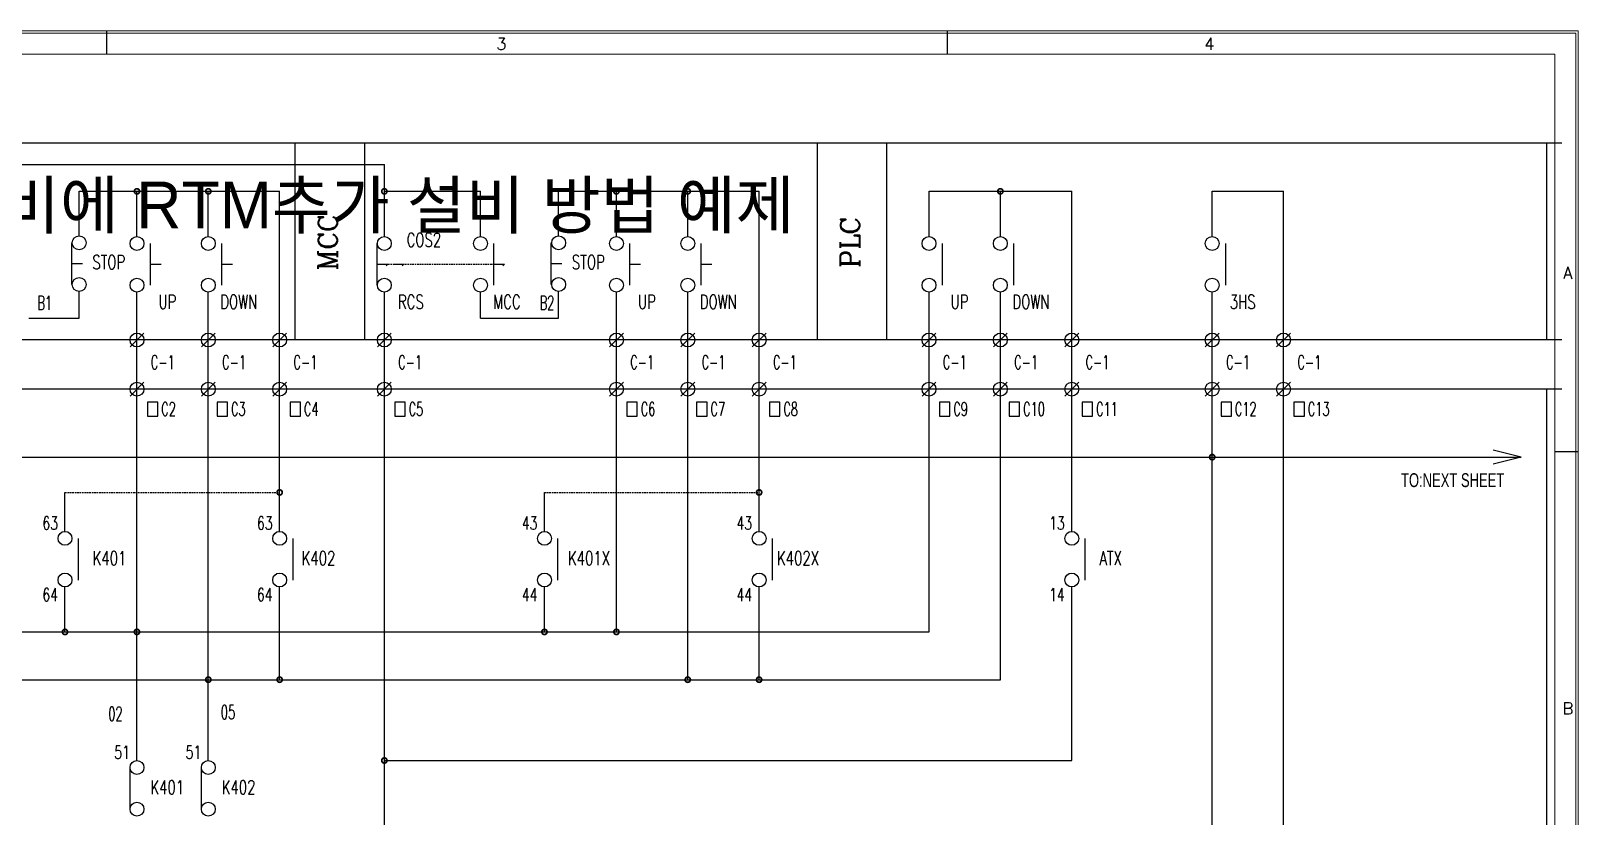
# Model space of a CAD drawing. Header units: millimetres. Extents: x 107 to 2900, y 85 to 3996.
# Drawn here: x 1320.2 to 1797.3, y 442.3 to 684.3 of the extents above; entities that cross this region are included whole.
import ezdxf
from ezdxf.enums import TextEntityAlignment as Align
from ezdxf.lldxf.tags import DXFTag

# ---------------------------------------------------------------- set-up
doc = ezdxf.new("R2010")
doc.units = ezdxf.units.MM
doc.linetypes.add('DASHED', pattern=[0.75, 0.5, -0.25])
for name, color, linetype in [('20', 2, 'Continuous'), ('30', 3, 'Continuous'), ('70', 7, 'Continuous'), ('ASHADE', 7, 'Continuous')]:
    doc.layers.add(name, color=color, linetype=linetype)
doc.styles.add('COMPLEX', font='COMPLEX.shx')
doc.styles.add('ghs', font='NGULIM.TTF')
doc.styles.add('SIMPLEX', font='SIMPLEX')
tags = doc.linetypes.add('CENTER', pattern=[2, 1.25, -0.25, 0.25, -0.25]).pattern_tags.tags
tags[10:11] = [DXFTag(74, 4), DXFTag(75, 0), DXFTag(340, '0'), DXFTag(46, 1.0), DXFTag(50, 0.0), DXFTag(44, 0.0), DXFTag(45, 0.0)]
tags[8:9] = [DXFTag(74, 4), DXFTag(75, 0), DXFTag(340, '0'), DXFTag(46, 1.0), DXFTag(50, 0.0), DXFTag(44, 0.0), DXFTag(45, 0.0)]
tags[6:7] = [DXFTag(74, 4), DXFTag(75, 0), DXFTag(340, '0'), DXFTag(46, 1.0), DXFTag(50, 0.0), DXFTag(44, 0.0), DXFTag(45, 0.0)]
tags[4:5] = [DXFTag(74, 4), DXFTag(75, 0), DXFTag(340, '0'), DXFTag(46, 1.0), DXFTag(50, 0.0), DXFTag(44, 0.0), DXFTag(45, 0.0)]
tags = doc.linetypes.add('HIDDEN', pattern=[0.375, 0.25, -0.125]).pattern_tags.tags
tags[6:7] = [DXFTag(74, 4), DXFTag(75, 0), DXFTag(340, '0'), DXFTag(46, 1.0), DXFTag(50, 0.0), DXFTag(44, 0.0), DXFTag(45, 0.0)]
tags[4:5] = [DXFTag(74, 4), DXFTag(75, 0), DXFTag(340, '0'), DXFTag(46, 1.0), DXFTag(50, 0.0), DXFTag(44, 0.0), DXFTag(45, 0.0)]

msp = doc.modelspace()

# ---------------------------------------------------------------- linework, layer by layer
at = {"color": 7, "linetype": 'CENTER'}
for p, q in [((1151.298, 649.751), (1792.241, 649.751)), ((1401.648, 649.751), (1401.648, 589.05)), ((1423.048, 649.751), (1423.048, 589.05)), ((1562.668, 649.751), (1562.668, 589.05)), ((1584.068, 649.751), (1584.068, 589.05)), ((1787.489, 649.902), (1787.489, 589.201)), ((1792.241, 589.05), (1151.298, 589.05)), ((1792.241, 573.9), (1151.298, 573.9)), ((1787.489, 574.051), (1787.489, 257.163))]:
    msp.add_line(p, q, dxfattribs=at)
at = {"linetype": 'Continuous'}
for p, q in [((1240.689, 643.149), (1429.205, 643.149)), ((1335.11, 634.859), (1396.923, 634.859)), ((1335.11, 621.141), (1335.11, 634.859)), ((1352.923, 620.942), (1352.923, 634.859)), ((1374.923, 620.942), (1374.923, 634.859)), ((1396.923, 589.05), (1396.923, 634.859)), ((1482.944, 634.859), (1544.757, 634.859)), ((1482.944, 621.141), (1482.944, 634.859)), ((1500.757, 620.942), (1500.757, 634.859)), ((1522.757, 620.942), (1522.757, 634.859)), ((1544.757, 589.05), (1544.757, 634.859)), ((1597.15, 634.859), (1641.15, 634.859)), ((1597.15, 620.942), (1597.15, 634.859)), ((1619.15, 620.942), (1619.15, 634.859)), ((1641.15, 589.05), (1641.15, 634.859)), ((1684.453, 620.942), (1684.453, 634.859)), ((1684.453, 634.859), (1706.453, 634.859)), ((1706.453, 589.05), (1706.453, 634.859)), ((1332.853, 612.581), (1336.122, 612.581)), ((1357.086, 612.382), (1360.355, 612.382)), ((1379.086, 612.382), (1382.355, 612.382)), ((1463.002, 612.382), (1466.271, 612.382)), ((1480.687, 612.581), (1483.956, 612.581)), ((1504.92, 612.382), (1508.189, 612.382)), ((1526.92, 612.382), (1530.189, 612.382)), ((1335.11, 595.809), (1335.11, 604.021)), ((1352.923, 589.05), (1352.923, 603.822)), ((1374.923, 589.05), (1374.923, 603.822)), ((1482.944, 595.809), (1482.944, 604.021)), ((1500.757, 589.05), (1500.757, 603.822)), ((1522.757, 589.05), (1522.757, 603.822)), ((1597.15, 589.05), (1597.15, 603.822)), ((1619.15, 589.05), (1619.15, 603.822)), ((1684.453, 589.05), (1684.453, 603.822)), ((1319.565, 595.809), (1335.11, 595.809)), ((1458.839, 595.809), (1482.944, 595.809)), ((1352.923, 459.549), (1352.923, 587.609)), ((1374.923, 459.456), (1374.923, 573.9)), ((1396.923, 542.064), (1396.923, 573.9)), ((1500.757, 499.08), (1500.757, 573.9)), ((1522.757, 484.352), (1522.757, 573.9)), ((1544.757, 542.064), (1544.757, 573.9)), ((1597.15, 499.08), (1597.15, 573.9)), ((1619.15, 484.352), (1619.15, 573.9)), ((1641.15, 542.064), (1641.15, 573.9)), ((1684.453, 552.944), (1684.453, 573.9)), ((1706.453, 542.064), (1706.453, 573.9))]:
    msp.add_line(p, q, dxfattribs=at)
at = {"color": 0, "linetype": 'Continuous'}
for p, q in [((1429.205, 620.942), (1429.205, 643.149)), ((1429.205, 634.859), (1458.839, 634.859)), ((1458.839, 620.942), (1458.839, 634.859)), ((1427.037, 612.382), (1430.306, 612.382)), ((1431.967, 612.382), (1435.236, 612.382)), ((1429.205, 589.05), (1429.205, 603.822)), ((1458.839, 595.809), (1458.839, 603.822)), ((1429.205, 552.944), (1429.205, 573.9)), ((1429.205, 353.989), (1429.205, 552.944)), ((1684.453, 366.466), (1684.453, 552.944)), ((1330.739, 530.047), (1330.739, 542.064)), ((1396.923, 530.047), (1396.923, 542.064)), ((1478.573, 530.047), (1478.573, 542.064)), ((1544.757, 530.047), (1544.757, 542.064)), ((1641.15, 530.047), (1641.15, 542.064)), ((1706.453, 530.047), (1706.453, 542.064)), ((1706.453, 316.138), (1706.453, 530.047)), ((1330.739, 499.08), (1330.739, 512.927)), ((1396.923, 484.352), (1396.923, 512.927)), ((1478.573, 499.08), (1478.573, 512.927)), ((1544.757, 484.352), (1544.757, 512.927)), ((1641.15, 459.456), (1641.15, 512.927)), ((1247.19, 499.08), (1597.15, 499.08)), ((1258.53, 484.352), (1619.15, 484.352)), ((1429.205, 459.456), (1641.15, 459.456))]:
    msp.add_line(p, q, dxfattribs=at)
for p, q in [((1332.853, 606.161), (1332.853, 619.001)), ((1357.086, 605.962), (1357.086, 618.802)), ((1379.086, 605.962), (1379.086, 618.802)), ((1480.687, 606.161), (1480.687, 619.001)), ((1504.92, 605.962), (1504.92, 618.802)), ((1526.92, 605.962), (1526.92, 618.802)), ((1601.312, 605.962), (1601.312, 618.802)), ((1623.312, 605.962), (1623.312, 618.802)), ((1688.616, 605.962), (1688.616, 618.802))]:
    msp.add_line(p, q)
at = {"color": 0}
for p, q in [((1427.037, 605.962), (1427.037, 618.802)), ((1463.002, 605.962), (1463.002, 618.802)), ((1430.306, 612.382), (1429.754, 611.945)), ((1435.236, 612.382), (1434.684, 611.945)), ((1466.271, 612.382), (1465.719, 611.945)), ((1334.902, 515.067), (1334.902, 527.907)), ((1401.086, 515.067), (1401.086, 527.907)), ((1482.736, 515.067), (1482.736, 527.907)), ((1548.92, 515.067), (1548.92, 527.907)), ((1645.312, 515.067), (1645.312, 527.907)), ((1350.705, 457.316), (1350.705, 444.476)), ((1372.705, 457.316), (1372.705, 444.476))]:
    msp.add_line(p, q, dxfattribs=at)
at = {"color": 0, "linetype": 'DASHED'}
for p, q in [((1430.306, 612.382), (1463.002, 612.382)), ((1330.739, 542.064), (1396.923, 542.064)), ((1478.573, 542.064), (1544.757, 542.064))]:
    msp.add_line(p, q, dxfattribs=at)
at = {"color": 6, "linetype": 'Continuous'}
for p, q in [((1350.783, 586.91), (1355.063, 591.19)), ((1372.783, 586.91), (1377.063, 591.19)), ((1394.783, 586.91), (1399.063, 591.19)), ((1427.065, 586.91), (1431.345, 591.19)), ((1498.617, 586.91), (1502.897, 591.19)), ((1520.617, 586.91), (1524.897, 591.19)), ((1542.617, 586.91), (1546.897, 591.19)), ((1595.01, 586.91), (1599.29, 591.19)), ((1617.01, 586.91), (1621.29, 591.19)), ((1639.01, 586.91), (1643.29, 591.19)), ((1682.313, 586.91), (1686.593, 591.19)), ((1704.313, 586.91), (1708.593, 591.19)), ((1350.783, 571.76), (1355.063, 576.04)), ((1372.783, 571.76), (1377.063, 576.04)), ((1394.783, 571.76), (1399.063, 576.04)), ((1427.065, 571.76), (1431.345, 576.04)), ((1498.617, 571.76), (1502.897, 576.04)), ((1520.617, 571.76), (1524.897, 576.04)), ((1542.617, 571.76), (1546.897, 576.04)), ((1595.01, 571.76), (1599.29, 576.04)), ((1617.01, 571.76), (1621.29, 576.04)), ((1639.01, 571.76), (1643.29, 576.04)), ((1682.313, 571.76), (1686.593, 576.04)), ((1704.313, 571.76), (1708.593, 576.04))]:
    msp.add_line(p, q, dxfattribs=at)
at = {"color": 6, "linetype": 'HIDDEN'}
for p, q in [((1352.923, 573.9), (1352.923, 589.05)), ((1374.923, 573.9), (1374.923, 589.05)), ((1396.923, 573.9), (1396.923, 589.05)), ((1429.205, 573.9), (1429.205, 589.05)), ((1500.757, 573.9), (1500.757, 589.05)), ((1522.757, 573.9), (1522.757, 589.05)), ((1544.757, 573.9), (1544.757, 589.05)), ((1597.15, 573.9), (1597.15, 589.05)), ((1619.15, 573.9), (1619.15, 589.05)), ((1641.15, 573.9), (1641.15, 589.05)), ((1684.453, 573.9), (1684.453, 589.05)), ((1706.453, 573.9), (1706.453, 589.05))]:
    msp.add_line(p, q, dxfattribs=at)
at = {"color": 2, "linetype": 'Continuous'}
for p, q in [((1356.14, 569.867), (1356.14, 565.587)), ((1359.35, 569.867), (1356.14, 569.867)), ((1359.35, 565.587), (1359.35, 569.867)), ((1380.859, 569.867), (1377.649, 569.867)), ((1377.649, 569.867), (1377.649, 565.587)), ((1380.859, 565.587), (1380.859, 569.867)), ((1400.14, 569.867), (1400.14, 565.587)), ((1403.35, 569.867), (1400.14, 569.867)), ((1403.35, 565.587), (1403.35, 569.867)), ((1435.632, 569.867), (1432.422, 569.867)), ((1432.422, 569.867), (1432.422, 565.587)), ((1435.632, 565.587), (1435.632, 569.867)), ((1503.974, 569.867), (1503.974, 565.587)), ((1507.184, 569.867), (1503.974, 569.867)), ((1507.184, 565.587), (1507.184, 569.867)), ((1528.694, 569.867), (1525.484, 569.867)), ((1525.484, 569.867), (1525.484, 565.587)), ((1528.694, 565.587), (1528.694, 569.867)), ((1547.974, 569.867), (1547.974, 565.587)), ((1551.184, 569.867), (1547.974, 569.867)), ((1551.184, 565.587), (1551.184, 569.867)), ((1600.367, 569.867), (1600.367, 565.587)), ((1603.577, 569.867), (1600.367, 569.867)), ((1603.577, 565.587), (1603.577, 569.867)), ((1625.086, 569.867), (1621.876, 569.867)), ((1621.876, 569.867), (1621.876, 565.587)), ((1625.086, 565.587), (1625.086, 569.867)), ((1644.367, 569.867), (1644.367, 565.587)), ((1647.577, 569.867), (1644.367, 569.867)), ((1647.577, 565.587), (1647.577, 569.867)), ((1690.39, 569.867), (1687.18, 569.867)), ((1687.18, 569.867), (1687.18, 565.587)), ((1690.39, 565.587), (1690.39, 569.867)), ((1709.671, 569.867), (1709.671, 565.587)), ((1712.881, 569.867), (1709.671, 569.867)), ((1712.881, 565.587), (1712.881, 569.867)), ((1356.14, 565.587), (1359.35, 565.587)), ((1377.649, 565.587), (1380.859, 565.587)), ((1400.14, 565.587), (1403.35, 565.587)), ((1432.422, 565.587), (1435.632, 565.587)), ((1503.974, 565.587), (1507.184, 565.587)), ((1525.484, 565.587), (1528.694, 565.587)), ((1547.974, 565.587), (1551.184, 565.587)), ((1600.367, 565.587), (1603.577, 565.587)), ((1621.876, 565.587), (1625.086, 565.587)), ((1644.367, 565.587), (1647.577, 565.587)), ((1687.18, 565.587), (1690.39, 565.587)), ((1709.671, 565.587), (1712.881, 565.587))]:
    msp.add_line(p, q, dxfattribs=at)
at = {"color": 3}
for q in [(1771.138, 555.108), (1771.138, 550.78)]:
    msp.add_line((1779.678, 552.944), q, dxfattribs=at)
at = {"color": 7, "linetype": 'Continuous'}
msp.add_line((1194.507, 552.944), (1779.678, 552.944), dxfattribs=at)
at = {"linetype": 'Continuous', "const_width": 0.535}
for points in [[(1352.12, 634.859, 1), (1353.725, 634.859, 1)], [(1374.12, 634.859, 1), (1375.725, 634.859, 1)], [(1428.402, 634.859, 1), (1430.007, 634.859, 1)], [(1499.955, 634.859, 1), (1501.56, 634.859, 1)], [(1521.955, 634.859, 1), (1523.56, 634.859, 1)], [(1618.347, 634.859, 1), (1619.952, 634.859, 1)]]:
    msp.add_lwpolyline(points, format="xyb", close=True, dxfattribs=at)
at = {"color": 0, "linetype": 'Continuous', "const_width": 0.535}
for points in [[(1683.651, 552.944, 1), (1685.256, 552.944, 1)], [(1396.12, 542.064, 1), (1397.725, 542.064, 1)], [(1543.955, 542.064, 1), (1545.56, 542.064, 1)], [(1329.936, 499.08, 1), (1331.541, 499.08, 1)], [(1352.12, 499.08, 1), (1353.725, 499.08, 1)], [(1477.77, 499.08, 1), (1479.375, 499.08, 1)], [(1499.955, 499.08, 1), (1501.56, 499.08, 1)], [(1374.12, 484.352, 1), (1375.725, 484.352, 1)], [(1396.12, 484.352, 1), (1397.725, 484.352, 1)], [(1521.955, 484.352, 1), (1523.56, 484.352, 1)], [(1543.955, 484.352, 1), (1545.56, 484.352, 1)], [(1428.402, 459.456, 1), (1430.007, 459.456, 1)]]:
    msp.add_lwpolyline(points, format="xyb", close=True, dxfattribs=at)
for centre in [(1335.11, 619.001), (1352.923, 618.802), (1374.923, 618.802), (1482.944, 619.001), (1500.757, 618.802), (1522.757, 618.802), (1597.15, 618.802), (1619.15, 618.802), (1684.453, 618.802), (1335.11, 606.161), (1352.923, 605.962), (1374.923, 605.962), (1482.944, 606.161), (1500.757, 605.962), (1522.757, 605.962), (1597.15, 605.962), (1619.15, 605.962), (1684.453, 605.962)]:
    msp.add_circle(centre, 2.14)
at = {"color": 0}
for centre in [(1429.205, 618.802), (1458.839, 618.802), (1429.205, 605.962), (1458.839, 605.962), (1330.739, 527.907), (1396.923, 527.907), (1478.573, 527.907), (1544.757, 527.907), (1641.15, 527.907), (1330.739, 515.067), (1396.923, 515.067), (1478.573, 515.067), (1544.757, 515.067), (1641.15, 515.067), (1352.923, 457.316), (1374.923, 457.316), (1352.923, 444.476), (1374.923, 444.476)]:
    msp.add_circle(centre, 2.14, dxfattribs=at)
at = {"color": 6, "linetype": 'Continuous'}
for centre in [(1352.923, 589.05), (1374.923, 589.05), (1396.923, 589.05), (1429.205, 589.05), (1500.757, 589.05), (1522.757, 589.05), (1544.757, 589.05), (1597.15, 589.05), (1619.15, 589.05), (1641.15, 589.05), (1684.453, 589.05), (1706.453, 589.05), (1352.923, 573.9), (1374.923, 573.9), (1396.923, 573.9), (1429.205, 573.9), (1500.757, 573.9), (1522.757, 573.9), (1544.757, 573.9), (1597.15, 573.9), (1619.15, 573.9), (1641.15, 573.9), (1684.453, 573.9), (1706.453, 573.9)]:
    msp.add_circle(centre, 2.14, dxfattribs=at)
at = {"layer": '20', "color": 0, "lineweight": 13}
msp.add_lwpolyline([(983.595, 161.559), (983.595, 677.151), (1790.139, 677.151), (1790.139, 161.559)], dxfattribs=at)
at = {"layer": '30', "color": 0}
for p, q in [((1343.667, 677.151), (1343.667, 684.279)), ((1602.867, 677.151), (1602.867, 684.279)), ((1790.139, 554.679), (1797.267, 554.679))]:
    msp.add_line(p, q, dxfattribs=at)
at = {"layer": '70', "color": 0, "lineweight": 13}
for points in [[(1797.267, 101.079), (976.467, 101.079), (976.467, 684.279), (1797.267, 684.279)], [(1796.619, 101.727), (977.115, 101.727), (977.115, 683.631), (1796.619, 683.631)]]:
    msp.add_lwpolyline(points, close=True, dxfattribs=at)

# ---------------------------------------------------------------- texts
at = {"color": 4, "linetype": 'Continuous', "style": 'COMPLEX'}
for s, p in [('MCC', (1411.781, 619.076)), ('PLC', (1572.802, 619.076))]:
    msp.add_text(s, height=6, rotation=90, dxfattribs=at).set_placement(p, align=Align.MIDDLE)
at = {"color": 4, "linetype": 'Continuous', "width": 0.7}
for s, style, p in [('COS2', 'SIMPLEX', (1441.418, 619.875)), ('TO:NEXT SHEET', 'ghs', (1758.596, 545.852))]:
    msp.add_text(s, height=4.28, dxfattribs=dict(at, style=style)).set_placement(p, align=Align.MIDDLE)
at = {"linetype": 'Continuous', "style": 'SIMPLEX', "width": 0.7}
for s, p in [('STOP', (1344.26, 613.058)), ('STOP', (1492.094, 613.058)), ('UP', (1362.326, 600.832)), ('DOWN', (1384.326, 600.832)), ('MCC', (1467.015, 600.832)), ('UP', (1510.161, 600.832)), ('DOWN', (1532.161, 600.832)), ('UP', (1606.553, 600.832)), ('DOWN', (1628.553, 600.832)), ('3HS', (1693.857, 600.832))]:
    msp.add_text(s, height=4.28, dxfattribs=at).set_placement(p, align=Align.MIDDLE)
at = {"color": 3, "linetype": 'Continuous', "style": 'SIMPLEX', "width": 0.6}
for s, p in [('B1', (1322.217, 598.359)), ('B2', (1477.108, 598.359)), ('C-1', (1357.192, 580.034)), ('C-1', (1379.192, 580.034)), ('C-1', (1401.192, 580.034)), ('C-1', (1433.474, 580.034)), ('C-1', (1505.027, 580.034)), ('C-1', (1527.027, 580.034)), ('C-1', (1549.027, 580.034)), ('C-1', (1601.419, 580.034)), ('C-1', (1623.419, 580.034)), ('C-1', (1645.419, 580.034)), ('C-1', (1688.723, 580.034)), ('C-1', (1710.723, 580.034)), ('C2', (1360.407, 565.631)), ('C3', (1381.916, 565.631)), ('C4', (1404.407, 565.631)), ('C5', (1436.689, 565.631)), ('C6', (1508.241, 565.631)), ('C7', (1529.751, 565.631)), ('C8', (1552.241, 565.631)), ('C9', (1604.634, 565.631)), ('C10', (1626.143, 565.631)), ('C11', (1648.634, 565.631)), ('C12', (1691.447, 565.631)), ('C13', (1713.938, 565.631)), ('02', (1344.083, 471.689)), ('05', (1378.811, 472.189))]:
    msp.add_text(s, height=4.28, dxfattribs=at).set_placement(p)
at = {"color": 0, "linetype": 'Continuous', "style": 'SIMPLEX', "width": 0.7}
for s, height, p in [('RCS', 4.28, (1437.381, 600.832)), ('63', 4, (1326.171, 532.602)), ('63', 4, (1392.355, 532.602)), ('43', 4, (1474.005, 532.602)), ('43', 4, (1540.189, 532.602)), ('13', 4, (1636.581, 532.602)), ('K401', 4.28, (1344.464, 521.789)), ('K402', 4.28, (1408.906, 521.789)), ('K401X', 4.28, (1492.298, 521.789)), ('K402X', 4.28, (1556.741, 521.789)), ('ATX', 4.28, (1653.133, 521.789)), ('64', 4, (1326.171, 510.557)), ('64', 4, (1392.355, 510.557)), ('44', 4, (1474.005, 510.557)), ('44', 4, (1540.189, 510.557)), ('14', 4, (1636.581, 510.557)), ('51', 4, (1348.355, 462.011)), ('51', 4, (1370.355, 462.011)), ('K401', 4.28, (1362.271, 451.198)), ('K402', 4.28, (1384.271, 451.198))]:
    msp.add_text(s, height=height, dxfattribs=at).set_placement(p, align=Align.MIDDLE)
at = {"layer": '30', "color": 0, "style": 'SIMPLEX'}
for s, p in [('3', (1465.299, 680.292)), ('4', (1683.569, 680.292)), ('A', (1794.135, 609.752)), ('B', (1794.135, 475.521))]:
    msp.add_text(s, height=3.672, dxfattribs=at).set_placement(p, align=Align.MIDDLE)
at = {"layer": 'ASHADE', "color": 0, "linetype": 'ByBlock', "lineweight": 25, "ltscale": 2, "style": 'ghs'}
msp.add_text('정 역결선 기존설비에 RTM추가 설비 방법 예제', height=14.44716, dxfattribs=at).set_placement((1173.428, 623.412))

doc.saveas('drawing.dxf')
